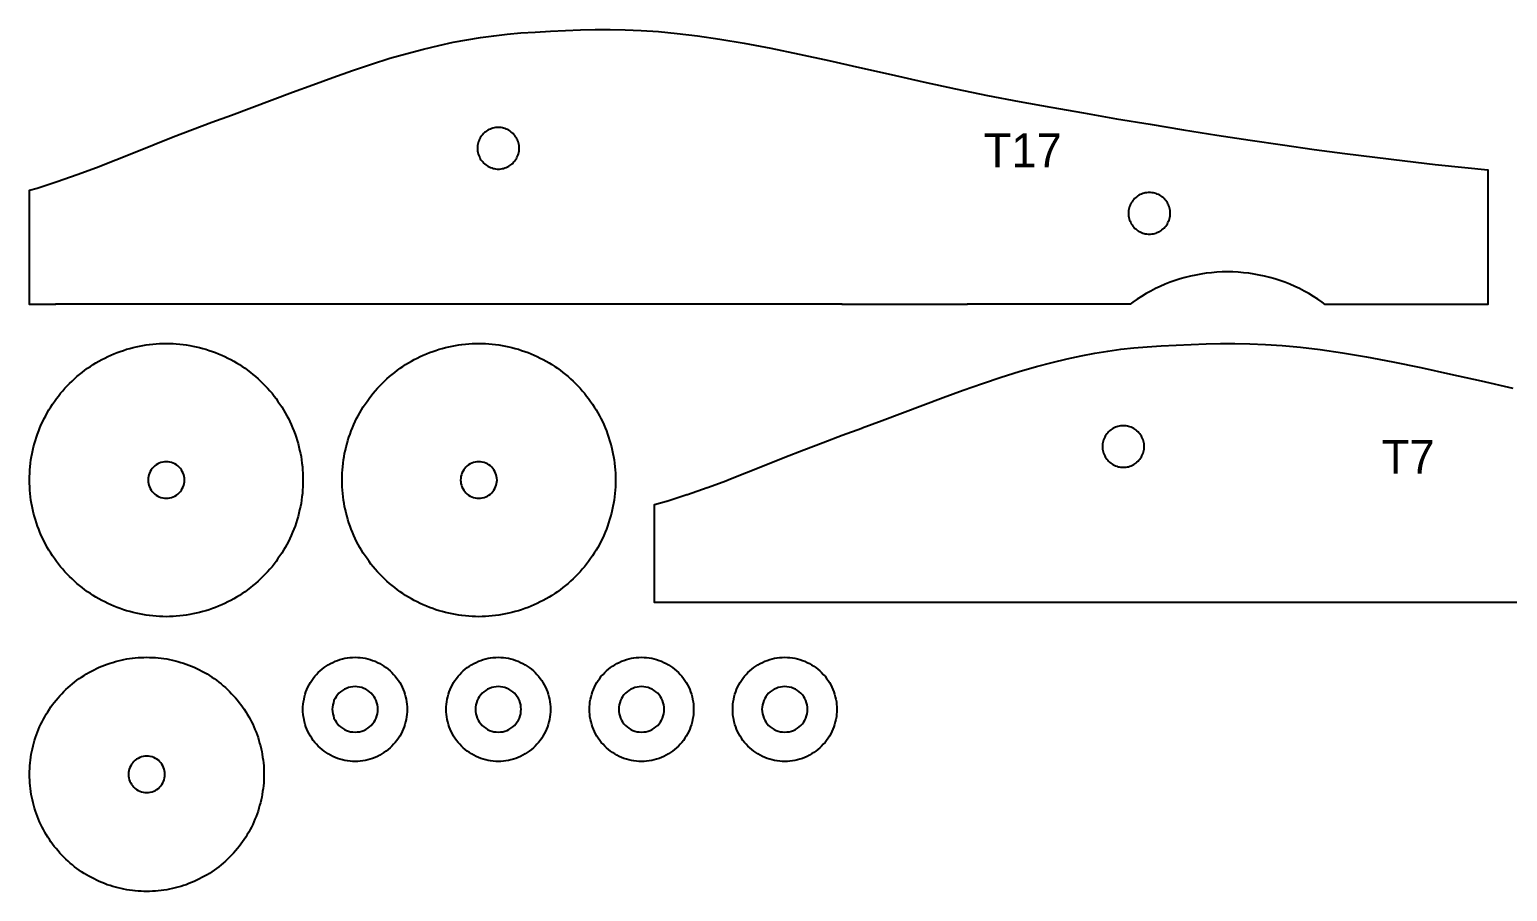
# Model space of a CAD drawing. Header units: metres. Extents: x 6 to 578, y 171 to 394.
# Drawn here: x 236 to 349.5, y 171.9 to 238.2 of the extents above; entities that cross this region are included whole.
import ezdxf

# ---------------------------------------------------------------- set-up
doc = ezdxf.new("R2010")
doc.units = ezdxf.units.M
doc.layers.add('CORTAR', color=1, linetype='Continuous')
doc.layers.add('GRABAR', color=5, linetype='Continuous')

msp = doc.modelspace()

# ---------------------------------------------------------------- linework, layer by layer
at = {"layer": 'CORTAR'}
for points in [[(239.65, 227.05), (241.14, 227.6), (242.62, 228.18), (244.1, 228.77), (245.56, 229.36), (247.03, 229.95), (248.51, 230.52), (250, 231.07), (251.52, 231.63), (253.06, 232.21), (254.63, 232.79), (256.19, 233.38), (257.75, 233.96), (259.29, 234.52), (260.79, 235.06), (262.26, 235.55), (263.66, 235.99), (265, 236.37), (266.25, 236.7), (267.42, 236.98), (268.53, 237.22), (269.59, 237.42), (270.62, 237.59), (271.65, 237.73), (272.68, 237.85), (273.74, 237.94), (274.84, 238.01), (276, 238.07), (277.17, 238.13), (278.31, 238.17), (279.44, 238.2), (280.58, 238.2), (281.75, 238.18), (282.98, 238.13), (284.3, 238.04), (285.73, 237.9), (287.29, 237.72), (289, 237.47), (290.89, 237.16), (292.93, 236.77), (295.1, 236.32), (297.38, 235.82), (299.75, 235.29), (302.18, 234.74), (304.64, 234.19), (307.11, 233.65), (309.57, 233.14), (312, 232.67), (314.44, 232.23), (316.94, 231.79), (319.48, 231.35), (322.05, 230.92), (324.62, 230.5), (327.19, 230.09), (329.73, 229.7), (332.22, 229.33), (334.65, 228.99), (337, 228.67), (339.31, 228.38), (341.63, 228.1), (343.94, 227.83), (346.22, 227.59), (348, 227.41), (348, 217.08), (348, 217.07), (335.5, 217.07), (335.28, 217.24), (334.94, 217.47), (334.6, 217.69), (334.25, 217.9), (333.89, 218.1), (333.53, 218.29), (333.16, 218.46), (332.78, 218.62), (332.4, 218.77), (332.02, 218.91), (331.63, 219.04), (331.24, 219.15), (330.84, 219.25), (330.44, 219.33), (330.04, 219.41), (329.63, 219.47), (329.23, 219.51), (328.82, 219.55), (328.41, 219.57), (328, 219.57), (327.59, 219.57), (327.18, 219.55), (326.77, 219.51), (326.37, 219.47), (325.96, 219.41), (325.56, 219.33), (325.16, 219.25), (324.76, 219.15), (324.37, 219.04), (323.98, 218.91), (323.6, 218.77), (323.22, 218.62), (322.84, 218.46), (322.47, 218.29), (322.11, 218.1), (321.75, 217.9), (321.4, 217.69), (321.06, 217.47), (320.72, 217.24), (320.52, 217.08), (308, 217.08), (308, 217.07), (298.4, 217.07), (298.4, 217.08), (238, 217.08), (238, 217.07), (236, 217.07), (236, 225.86), (236.58, 226.02), (238.13, 226.52), (239.65, 227.05)], [(273.59, 229.28), (273.57, 229.39), (273.55, 229.49), (273.52, 229.59), (273.48, 229.69), (273.43, 229.78), (273.39, 229.87), (273.33, 229.96), (273.27, 230.05), (273.2, 230.13), (273.13, 230.21), (273.05, 230.28), (272.97, 230.34), (272.89, 230.41), (272.8, 230.46), (272.71, 230.51), (272.61, 230.55), (272.51, 230.59), (272.41, 230.62), (272.31, 230.64), (272.21, 230.66), (272.1, 230.67), (272, 230.67), (271.9, 230.67), (271.79, 230.66), (271.69, 230.64), (271.59, 230.62), (271.49, 230.59), (271.39, 230.55), (271.29, 230.51), (271.2, 230.46), (271.11, 230.41), (271.03, 230.34), (270.95, 230.28), (270.87, 230.21), (270.8, 230.13), (270.73, 230.05), (270.67, 229.96), (270.61, 229.87), (270.57, 229.78), (270.52, 229.69), (270.48, 229.59), (270.45, 229.49), (270.43, 229.39), (270.41, 229.28), (270.4, 229.18), (270.4, 229.07), (270.4, 228.97), (270.41, 228.87), (270.43, 228.76), (270.45, 228.66), (270.48, 228.56), (270.52, 228.46), (270.57, 228.37), (270.61, 228.27), (270.67, 228.19), (270.73, 228.1), (270.8, 228.02), (270.87, 227.94), (270.95, 227.87), (271.03, 227.81), (271.11, 227.74), (271.2, 227.69), (271.29, 227.64), (271.39, 227.6), (271.49, 227.56), (271.59, 227.53), (271.69, 227.51), (271.79, 227.49), (271.9, 227.48), (272, 227.47), (272.1, 227.48), (272.21, 227.49), (272.31, 227.51), (272.41, 227.53), (272.51, 227.56), (272.61, 227.6), (272.71, 227.64), (272.8, 227.69), (272.89, 227.74), (272.97, 227.81), (273.05, 227.87), (273.13, 227.94), (273.2, 228.02), (273.27, 228.1), (273.33, 228.19), (273.39, 228.27), (273.43, 228.37), (273.48, 228.46), (273.52, 228.56), (273.55, 228.66), (273.57, 228.76), (273.59, 228.87), (273.6, 228.97), (273.6, 229.07), (273.6, 229.18), (273.59, 229.28)], [(323.6, 224.18), (323.59, 224.28), (323.57, 224.39), (323.55, 224.49), (323.52, 224.59), (323.48, 224.69), (323.43, 224.78), (323.39, 224.87), (323.33, 224.96), (323.27, 225.05), (323.2, 225.13), (323.13, 225.21), (323.05, 225.28), (322.97, 225.34), (322.89, 225.41), (322.8, 225.46), (322.71, 225.51), (322.61, 225.55), (322.51, 225.59), (322.41, 225.62), (322.31, 225.64), (322.21, 225.66), (322.1, 225.67), (322, 225.67), (321.9, 225.67), (321.79, 225.66), (321.69, 225.64), (321.59, 225.62), (321.49, 225.59), (321.39, 225.55), (321.29, 225.51), (321.2, 225.46), (321.11, 225.41), (321.03, 225.34), (320.95, 225.28), (320.87, 225.21), (320.8, 225.13), (320.73, 225.05), (320.67, 224.96), (320.61, 224.87), (320.57, 224.78), (320.52, 224.69), (320.48, 224.59), (320.45, 224.49), (320.43, 224.39), (320.41, 224.28), (320.4, 224.18), (320.4, 224.07), (320.4, 223.97), (320.41, 223.87), (320.43, 223.76), (320.45, 223.66), (320.48, 223.56), (320.52, 223.46), (320.57, 223.37), (320.61, 223.27), (320.67, 223.19), (320.73, 223.1), (320.8, 223.02), (320.87, 222.94), (320.95, 222.87), (321.03, 222.81), (321.11, 222.74), (321.2, 222.69), (321.29, 222.64), (321.39, 222.6), (321.49, 222.56), (321.59, 222.53), (321.69, 222.51), (321.79, 222.49), (321.9, 222.48), (322, 222.47), (322.1, 222.48), (322.21, 222.49), (322.31, 222.51), (322.41, 222.53), (322.51, 222.56), (322.61, 222.6), (322.71, 222.64), (322.8, 222.69), (322.89, 222.74), (322.97, 222.81), (323.05, 222.87), (323.13, 222.94), (323.2, 223.02), (323.27, 223.1), (323.33, 223.19), (323.39, 223.27), (323.43, 223.37), (323.48, 223.46), (323.52, 223.56), (323.55, 223.66), (323.57, 223.76), (323.59, 223.87), (323.6, 223.97), (323.6, 224.07), (323.6, 224.18)], [(257, 203.32), (256.99, 203.06), (256.97, 202.8), (256.95, 202.55), (256.92, 202.29), (256.89, 202.03), (256.85, 201.78), (256.8, 201.53), (256.74, 201.27), (256.69, 201.02), (256.62, 200.77), (256.55, 200.53), (256.47, 200.28), (256.39, 200.04), (256.3, 199.8), (256.2, 199.56), (256.1, 199.32), (255.99, 199.09), (255.88, 198.85), (255.76, 198.63), (255.64, 198.4), (255.51, 198.18), (255.37, 197.96), (255.23, 197.74), (255.08, 197.53), (254.93, 197.32), (254.78, 197.11), (254.62, 196.91), (254.45, 196.72), (254.28, 196.52), (254.1, 196.33), (253.92, 196.15), (253.74, 195.97), (253.55, 195.79), (253.36, 195.62), (253.16, 195.46), (252.96, 195.3), (252.75, 195.14), (252.55, 194.99), (252.33, 194.84), (252.12, 194.7), (251.9, 194.57), (251.68, 194.44), (251.45, 194.31), (251.22, 194.2), (250.99, 194.08), (250.76, 193.98), (250.52, 193.87), (250.28, 193.78), (250.04, 193.69), (249.79, 193.6), (249.55, 193.53), (249.3, 193.46), (249.05, 193.39), (248.8, 193.33), (248.55, 193.28), (248.3, 193.23), (248.04, 193.19), (247.79, 193.15), (247.53, 193.13), (247.27, 193.1), (247.02, 193.09), (246.76, 193.08), (246.5, 193.07), (246.24, 193.08), (245.98, 193.09), (245.73, 193.1), (245.47, 193.13), (245.21, 193.15), (244.96, 193.19), (244.7, 193.23), (244.45, 193.28), (244.2, 193.33), (243.95, 193.39), (243.7, 193.46), (243.45, 193.53), (243.21, 193.6), (242.96, 193.69), (242.72, 193.78), (242.48, 193.87), (242.24, 193.98), (242.01, 194.08), (241.78, 194.2), (241.55, 194.31), (241.32, 194.44), (241.1, 194.57), (240.88, 194.7), (240.67, 194.84), (240.45, 194.99), (240.25, 195.14), (240.04, 195.3), (239.84, 195.46), (239.64, 195.62), (239.45, 195.79), (239.26, 195.97), (239.08, 196.15), (238.9, 196.33), (238.72, 196.52), (238.55, 196.72), (238.38, 196.91), (238.22, 197.11), (238.07, 197.32), (237.92, 197.53), (237.77, 197.74), (237.63, 197.96), (237.49, 198.18), (237.36, 198.4), (237.24, 198.63), (237.12, 198.85), (237.01, 199.09), (236.9, 199.32), (236.8, 199.56), (236.7, 199.8), (236.61, 200.04), (236.53, 200.28), (236.45, 200.53), (236.38, 200.77), (236.31, 201.02), (236.26, 201.27), (236.2, 201.53), (236.15, 201.78), (236.11, 202.03), (236.08, 202.29), (236.05, 202.55), (236.03, 202.8), (236.01, 203.06), (236, 203.32), (236, 203.57), (236, 203.83), (236.01, 204.09), (236.03, 204.35), (236.05, 204.6), (236.08, 204.86), (236.11, 205.12), (236.15, 205.37), (236.2, 205.62), (236.26, 205.88), (236.31, 206.13), (236.38, 206.38), (236.45, 206.62), (236.53, 206.87), (236.61, 207.11), (236.7, 207.35), (236.8, 207.59), (236.9, 207.83), (237.01, 208.06), (237.12, 208.3), (237.24, 208.52), (237.36, 208.75), (237.49, 208.97), (237.63, 209.19), (237.77, 209.41), (237.92, 209.62), (238.07, 209.83), (238.22, 210.03), (238.38, 210.24), (238.55, 210.43), (238.72, 210.63), (238.9, 210.82), (239.08, 211), (239.26, 211.18), (239.45, 211.35), (239.64, 211.53), (239.84, 211.69), (240.04, 211.85), (240.25, 212.01), (240.45, 212.16), (240.67, 212.31), (240.88, 212.45), (241.1, 212.58), (241.32, 212.71), (241.55, 212.84), (241.78, 212.95), (242.01, 213.07), (242.24, 213.17), (242.48, 213.28), (242.72, 213.37), (242.96, 213.46), (243.21, 213.54), (243.45, 213.62), (243.7, 213.69), (243.95, 213.76), (244.2, 213.82), (244.45, 213.87), (244.7, 213.92), (244.96, 213.96), (245.21, 214), (245.47, 214.02), (245.73, 214.05), (245.98, 214.06), (246.24, 214.07), (246.5, 214.07), (246.76, 214.07), (247.02, 214.06), (247.27, 214.05), (247.53, 214.02), (247.79, 214), (248.04, 213.96), (248.3, 213.92), (248.55, 213.87), (248.8, 213.82), (249.05, 213.76), (249.3, 213.69), (249.55, 213.62), (249.79, 213.54), (250.04, 213.46), (250.28, 213.37), (250.52, 213.28), (250.76, 213.17), (250.99, 213.07), (251.22, 212.95), (251.45, 212.84), (251.68, 212.71), (251.9, 212.58), (252.12, 212.45), (252.33, 212.31), (252.55, 212.16), (252.75, 212.01), (252.96, 211.85), (253.16, 211.69), (253.36, 211.53), (253.55, 211.35), (253.74, 211.18), (253.92, 211), (254.1, 210.82), (254.28, 210.63), (254.45, 210.43), (254.62, 210.24), (254.78, 210.03), (254.93, 209.83), (255.08, 209.62), (255.23, 209.41), (255.37, 209.19), (255.51, 208.97), (255.64, 208.75), (255.76, 208.52), (255.88, 208.3), (255.99, 208.06), (256.1, 207.83), (256.2, 207.59), (256.3, 207.35), (256.39, 207.11), (256.47, 206.87), (256.55, 206.62), (256.62, 206.38), (256.69, 206.13), (256.74, 205.88), (256.8, 205.62), (256.85, 205.37), (256.89, 205.12), (256.92, 204.86), (256.95, 204.6), (256.97, 204.35), (256.99, 204.09), (257, 203.83), (257, 203.57), (257, 203.32)], [(281, 203.32), (280.99, 203.06), (280.97, 202.8), (280.95, 202.55), (280.92, 202.29), (280.89, 202.03), (280.85, 201.78), (280.8, 201.53), (280.74, 201.27), (280.69, 201.02), (280.62, 200.77), (280.55, 200.53), (280.47, 200.28), (280.39, 200.04), (280.3, 199.8), (280.2, 199.56), (280.1, 199.32), (279.99, 199.09), (279.88, 198.85), (279.76, 198.63), (279.64, 198.4), (279.51, 198.18), (279.37, 197.96), (279.23, 197.74), (279.08, 197.53), (278.93, 197.32), (278.78, 197.11), (278.62, 196.91), (278.45, 196.72), (278.28, 196.52), (278.1, 196.33), (277.92, 196.15), (277.74, 195.97), (277.55, 195.79), (277.36, 195.62), (277.16, 195.46), (276.96, 195.3), (276.75, 195.14), (276.55, 194.99), (276.33, 194.84), (276.12, 194.7), (275.9, 194.57), (275.68, 194.44), (275.45, 194.31), (275.22, 194.2), (274.99, 194.08), (274.76, 193.98), (274.52, 193.87), (274.28, 193.78), (274.04, 193.69), (273.79, 193.6), (273.55, 193.53), (273.3, 193.46), (273.05, 193.39), (272.8, 193.33), (272.55, 193.28), (272.3, 193.23), (272.04, 193.19), (271.79, 193.15), (271.53, 193.13), (271.27, 193.1), (271.02, 193.09), (270.76, 193.08), (270.5, 193.07), (270.24, 193.08), (269.98, 193.09), (269.73, 193.1), (269.47, 193.13), (269.21, 193.15), (268.96, 193.19), (268.7, 193.23), (268.45, 193.28), (268.2, 193.33), (267.95, 193.39), (267.7, 193.46), (267.45, 193.53), (267.21, 193.6), (266.96, 193.69), (266.72, 193.78), (266.48, 193.87), (266.24, 193.98), (266.01, 194.08), (265.78, 194.2), (265.55, 194.31), (265.32, 194.44), (265.1, 194.57), (264.88, 194.7), (264.67, 194.84), (264.45, 194.99), (264.25, 195.14), (264.04, 195.3), (263.84, 195.46), (263.64, 195.62), (263.45, 195.79), (263.26, 195.97), (263.08, 196.15), (262.9, 196.33), (262.72, 196.52), (262.55, 196.72), (262.38, 196.91), (262.22, 197.11), (262.07, 197.32), (261.92, 197.53), (261.77, 197.74), (261.63, 197.96), (261.49, 198.18), (261.36, 198.4), (261.24, 198.63), (261.12, 198.85), (261.01, 199.09), (260.9, 199.32), (260.8, 199.56), (260.7, 199.8), (260.61, 200.04), (260.53, 200.28), (260.45, 200.53), (260.38, 200.77), (260.31, 201.02), (260.26, 201.27), (260.2, 201.53), (260.15, 201.78), (260.11, 202.03), (260.08, 202.29), (260.05, 202.55), (260.03, 202.8), (260.01, 203.06), (260, 203.32), (260, 203.57), (260, 203.83), (260.01, 204.09), (260.03, 204.35), (260.05, 204.6), (260.08, 204.86), (260.11, 205.12), (260.15, 205.37), (260.2, 205.62), (260.26, 205.88), (260.31, 206.13), (260.38, 206.38), (260.45, 206.62), (260.53, 206.87), (260.61, 207.11), (260.7, 207.35), (260.8, 207.59), (260.9, 207.83), (261.01, 208.06), (261.12, 208.3), (261.24, 208.52), (261.36, 208.75), (261.49, 208.97), (261.63, 209.19), (261.77, 209.41), (261.92, 209.62), (262.07, 209.83), (262.22, 210.03), (262.38, 210.24), (262.55, 210.43), (262.72, 210.63), (262.9, 210.82), (263.08, 211), (263.26, 211.18), (263.45, 211.35), (263.64, 211.53), (263.84, 211.69), (264.04, 211.85), (264.25, 212.01), (264.45, 212.16), (264.67, 212.31), (264.88, 212.45), (265.1, 212.58), (265.32, 212.71), (265.55, 212.84), (265.78, 212.95), (266.01, 213.07), (266.24, 213.17), (266.48, 213.28), (266.72, 213.37), (266.96, 213.46), (267.21, 213.54), (267.45, 213.62), (267.7, 213.69), (267.95, 213.76), (268.2, 213.82), (268.45, 213.87), (268.7, 213.92), (268.96, 213.96), (269.21, 214), (269.47, 214.02), (269.73, 214.05), (269.98, 214.06), (270.24, 214.07), (270.5, 214.07), (270.76, 214.07), (271.02, 214.06), (271.27, 214.05), (271.53, 214.02), (271.79, 214), (272.04, 213.96), (272.3, 213.92), (272.55, 213.87), (272.8, 213.82), (273.05, 213.76), (273.3, 213.69), (273.55, 213.62), (273.79, 213.54), (274.04, 213.46), (274.28, 213.37), (274.52, 213.28), (274.76, 213.17), (274.99, 213.07), (275.22, 212.95), (275.45, 212.84), (275.68, 212.71), (275.9, 212.58), (276.12, 212.45), (276.33, 212.31), (276.55, 212.16), (276.75, 212.01), (276.96, 211.85), (277.16, 211.69), (277.36, 211.53), (277.55, 211.35), (277.74, 211.18), (277.92, 211), (278.1, 210.82), (278.28, 210.63), (278.45, 210.43), (278.62, 210.24), (278.78, 210.03), (278.93, 209.83), (279.08, 209.62), (279.23, 209.41), (279.37, 209.19), (279.51, 208.97), (279.64, 208.75), (279.76, 208.52), (279.88, 208.3), (279.99, 208.06), (280.1, 207.83), (280.2, 207.59), (280.3, 207.35), (280.39, 207.11), (280.47, 206.87), (280.55, 206.62), (280.62, 206.38), (280.69, 206.13), (280.74, 205.88), (280.8, 205.62), (280.85, 205.37), (280.89, 205.12), (280.92, 204.86), (280.95, 204.6), (280.97, 204.35), (280.99, 204.09), (281, 203.83), (281, 203.57), (281, 203.32)], [(321.59, 206.36), (321.57, 206.46), (321.55, 206.56), (321.52, 206.66), (321.48, 206.76), (321.43, 206.86), (321.39, 206.95), (321.33, 207.04), (321.27, 207.12), (321.2, 207.2), (321.13, 207.28), (321.05, 207.35), (320.97, 207.42), (320.89, 207.48), (320.8, 207.53), (320.71, 207.58), (320.61, 207.63), (320.51, 207.66), (320.41, 207.69), (320.31, 207.72), (320.21, 207.73), (320.1, 207.74), (320, 207.75), (319.9, 207.74), (319.79, 207.73), (319.69, 207.72), (319.59, 207.69), (319.49, 207.66), (319.39, 207.63), (319.29, 207.58), (319.2, 207.53), (319.11, 207.48), (319.03, 207.42), (318.95, 207.35), (318.87, 207.28), (318.8, 207.2), (318.73, 207.12), (318.67, 207.04), (318.61, 206.95), (318.57, 206.86), (318.52, 206.76), (318.48, 206.66), (318.45, 206.56), (318.43, 206.46), (318.41, 206.36), (318.4, 206.25), (318.4, 206.15), (318.4, 206.04), (318.41, 205.94), (318.43, 205.84), (318.45, 205.73), (318.48, 205.63), (318.52, 205.54), (318.57, 205.44), (318.61, 205.35), (318.67, 205.26), (318.73, 205.17), (318.8, 205.09), (318.87, 205.02), (318.95, 204.94), (319.03, 204.88), (319.11, 204.82), (319.2, 204.76), (319.29, 204.71), (319.39, 204.67), (319.49, 204.63), (319.59, 204.6), (319.69, 204.58), (319.79, 204.56), (319.9, 204.55), (320, 204.55), (320.1, 204.55), (320.21, 204.56), (320.31, 204.58), (320.41, 204.6), (320.51, 204.63), (320.61, 204.67), (320.71, 204.71), (320.8, 204.76), (320.89, 204.82), (320.97, 204.88), (321.05, 204.94), (321.13, 205.02), (321.2, 205.09), (321.27, 205.17), (321.33, 205.26), (321.39, 205.35), (321.43, 205.44), (321.48, 205.54), (321.52, 205.63), (321.55, 205.73), (321.57, 205.84), (321.59, 205.94), (321.6, 206.04), (321.6, 206.15), (321.6, 206.25), (321.59, 206.36)], [(247.89, 203.71), (247.87, 203.85), (247.84, 203.98), (247.79, 204.11), (247.73, 204.23), (247.66, 204.35), (247.58, 204.46), (247.49, 204.56), (247.39, 204.66), (247.28, 204.74), (247.16, 204.81), (247.04, 204.87), (246.91, 204.91), (246.77, 204.95), (246.64, 204.97), (246.5, 204.97), (246.36, 204.97), (246.23, 204.95), (246.09, 204.91), (245.96, 204.87), (245.84, 204.81), (245.72, 204.74), (245.61, 204.66), (245.51, 204.56), (245.42, 204.46), (245.34, 204.35), (245.27, 204.23), (245.21, 204.11), (245.16, 203.98), (245.13, 203.85), (245.11, 203.71), (245.1, 203.57), (245.11, 203.44), (245.13, 203.3), (245.16, 203.17), (245.21, 203.04), (245.27, 202.91), (245.34, 202.8), (245.42, 202.69), (245.51, 202.58), (245.61, 202.49), (245.72, 202.41), (245.84, 202.34), (245.96, 202.28), (246.09, 202.24), (246.23, 202.2), (246.36, 202.18), (246.5, 202.17), (246.64, 202.18), (246.77, 202.2), (246.91, 202.24), (247.04, 202.28), (247.16, 202.34), (247.28, 202.41), (247.39, 202.49), (247.49, 202.58), (247.58, 202.69), (247.66, 202.8), (247.73, 202.91), (247.79, 203.04), (247.84, 203.17), (247.87, 203.3), (247.89, 203.44), (247.9, 203.57), (247.89, 203.71)], [(271.89, 203.71), (271.87, 203.85), (271.84, 203.98), (271.79, 204.11), (271.73, 204.23), (271.66, 204.35), (271.58, 204.46), (271.49, 204.56), (271.39, 204.66), (271.28, 204.74), (271.16, 204.81), (271.04, 204.87), (270.91, 204.91), (270.77, 204.95), (270.64, 204.97), (270.5, 204.97), (270.36, 204.97), (270.23, 204.95), (270.09, 204.91), (269.96, 204.87), (269.84, 204.81), (269.72, 204.74), (269.61, 204.66), (269.51, 204.56), (269.42, 204.46), (269.34, 204.35), (269.27, 204.23), (269.21, 204.11), (269.16, 203.98), (269.13, 203.85), (269.11, 203.71), (269.1, 203.57), (269.11, 203.44), (269.13, 203.3), (269.16, 203.17), (269.21, 203.04), (269.27, 202.91), (269.34, 202.8), (269.42, 202.69), (269.51, 202.58), (269.61, 202.49), (269.72, 202.41), (269.84, 202.34), (269.96, 202.28), (270.09, 202.24), (270.23, 202.2), (270.36, 202.18), (270.5, 202.17), (270.64, 202.18), (270.77, 202.2), (270.91, 202.24), (271.04, 202.28), (271.16, 202.34), (271.28, 202.41), (271.39, 202.49), (271.49, 202.58), (271.58, 202.69), (271.66, 202.8), (271.73, 202.91), (271.79, 203.04), (271.84, 203.17), (271.87, 203.3), (271.89, 203.44), (271.9, 203.57), (271.89, 203.71)], [(254, 180.73), (253.99, 180.51), (253.98, 180.29), (253.96, 180.07), (253.93, 179.85), (253.9, 179.63), (253.87, 179.41), (253.83, 179.19), (253.78, 178.98), (253.73, 178.76), (253.67, 178.55), (253.61, 178.34), (253.55, 178.12), (253.47, 177.92), (253.4, 177.71), (253.31, 177.5), (253.23, 177.3), (253.14, 177.1), (253.04, 176.9), (252.94, 176.71), (252.83, 176.51), (252.72, 176.32), (252.6, 176.13), (252.48, 175.95), (252.36, 175.77), (252.23, 175.59), (252.1, 175.41), (251.96, 175.24), (251.81, 175.07), (251.67, 174.9), (251.52, 174.74), (251.36, 174.58), (251.21, 174.43), (251.04, 174.28), (250.88, 174.13), (250.71, 173.99), (250.54, 173.85), (250.36, 173.72), (250.18, 173.59), (250, 173.46), (249.81, 173.34), (249.63, 173.23), (249.44, 173.12), (249.24, 173.01), (249.05, 172.91), (248.85, 172.81), (248.65, 172.72), (248.44, 172.63), (248.24, 172.55), (248.03, 172.47), (247.82, 172.4), (247.61, 172.34), (247.4, 172.27), (247.19, 172.22), (246.97, 172.17), (246.76, 172.12), (246.54, 172.08), (246.32, 172.05), (246.1, 172.02), (245.88, 171.99), (245.66, 171.97), (245.44, 171.96), (245.22, 171.95), (245, 171.95), (244.78, 171.95), (244.56, 171.96), (244.34, 171.97), (244.12, 171.99), (243.9, 172.02), (243.68, 172.05), (243.46, 172.08), (243.24, 172.12), (243.03, 172.17), (242.81, 172.22), (242.6, 172.27), (242.39, 172.34), (242.18, 172.4), (241.97, 172.47), (241.76, 172.55), (241.56, 172.63), (241.35, 172.72), (241.15, 172.81), (240.95, 172.91), (240.76, 173.01), (240.56, 173.12), (240.37, 173.23), (240.19, 173.34), (240, 173.46), (239.82, 173.59), (239.64, 173.72), (239.46, 173.85), (239.29, 173.99), (239.12, 174.13), (238.96, 174.28), (238.79, 174.43), (238.64, 174.58), (238.48, 174.74), (238.33, 174.9), (238.19, 175.07), (238.04, 175.24), (237.9, 175.41), (237.77, 175.59), (237.64, 175.77), (237.52, 175.95), (237.4, 176.13), (237.28, 176.32), (237.17, 176.51), (237.06, 176.71), (236.96, 176.9), (236.86, 177.1), (236.77, 177.3), (236.69, 177.5), (236.6, 177.71), (236.53, 177.92), (236.45, 178.12), (236.39, 178.34), (236.33, 178.55), (236.27, 178.76), (236.22, 178.98), (236.17, 179.19), (236.13, 179.41), (236.1, 179.63), (236.07, 179.85), (236.04, 180.07), (236.02, 180.29), (236.01, 180.51), (236, 180.73), (236, 180.95), (236, 181.17), (236.01, 181.39), (236.02, 181.61), (236.04, 181.83), (236.07, 182.05), (236.1, 182.27), (236.13, 182.49), (236.17, 182.7), (236.22, 182.92), (236.27, 183.13), (236.33, 183.35), (236.39, 183.56), (236.45, 183.77), (236.53, 183.98), (236.6, 184.19), (236.69, 184.39), (236.77, 184.59), (236.86, 184.8), (236.96, 184.99), (237.06, 185.19), (237.17, 185.38), (237.28, 185.57), (237.4, 185.76), (237.52, 185.95), (237.64, 186.13), (237.77, 186.31), (237.9, 186.48), (238.04, 186.66), (238.19, 186.83), (238.33, 186.99), (238.48, 187.15), (238.64, 187.31), (238.79, 187.47), (238.96, 187.62), (239.12, 187.76), (239.29, 187.9), (239.46, 188.04), (239.64, 188.18), (239.82, 188.31), (240, 188.43), (240.19, 188.55), (240.37, 188.67), (240.56, 188.78), (240.76, 188.88), (240.95, 188.99), (241.15, 189.08), (241.35, 189.18), (241.56, 189.26), (241.76, 189.34), (241.97, 189.42), (242.18, 189.49), (242.39, 189.56), (242.6, 189.62), (242.81, 189.68), (243.03, 189.73), (243.24, 189.77), (243.46, 189.82), (243.68, 189.85), (243.9, 189.88), (244.12, 189.9), (244.34, 189.92), (244.56, 189.94), (244.78, 189.94), (245, 189.95), (245.22, 189.94), (245.44, 189.94), (245.66, 189.92), (245.88, 189.9), (246.1, 189.88), (246.32, 189.85), (246.54, 189.82), (246.76, 189.77), (246.97, 189.73), (247.19, 189.68), (247.4, 189.62), (247.61, 189.56), (247.82, 189.49), (248.03, 189.42), (248.24, 189.34), (248.44, 189.26), (248.65, 189.18), (248.85, 189.08), (249.05, 188.99), (249.24, 188.88), (249.44, 188.78), (249.63, 188.67), (249.81, 188.55), (250, 188.43), (250.18, 188.31), (250.36, 188.18), (250.54, 188.04), (250.71, 187.9), (250.88, 187.76), (251.04, 187.62), (251.21, 187.47), (251.36, 187.31), (251.52, 187.15), (251.67, 186.99), (251.81, 186.83), (251.96, 186.66), (252.1, 186.48), (252.23, 186.31), (252.36, 186.13), (252.48, 185.95), (252.6, 185.76), (252.72, 185.57), (252.83, 185.38), (252.94, 185.19), (253.04, 184.99), (253.14, 184.8), (253.23, 184.59), (253.31, 184.39), (253.4, 184.19), (253.47, 183.98), (253.55, 183.77), (253.61, 183.56), (253.67, 183.35), (253.73, 183.13), (253.78, 182.92), (253.83, 182.7), (253.87, 182.49), (253.9, 182.27), (253.93, 182.05), (253.96, 181.83), (253.98, 181.61), (253.99, 181.39), (254, 181.17), (254, 180.95), (254, 180.73)], [(265, 185.75), (264.98, 185.56), (264.96, 185.36), (264.92, 185.17), (264.88, 184.98), (264.83, 184.79), (264.77, 184.6), (264.7, 184.42), (264.62, 184.24), (264.53, 184.06), (264.43, 183.89), (264.33, 183.73), (264.21, 183.56), (264.09, 183.41), (263.96, 183.26), (263.83, 183.12), (263.69, 182.98), (263.54, 182.86), (263.38, 182.73), (263.22, 182.62), (263.06, 182.52), (262.89, 182.42), (262.71, 182.33), (262.53, 182.25), (262.35, 182.18), (262.16, 182.12), (261.97, 182.07), (261.78, 182.02), (261.59, 181.99), (261.39, 181.97), (261.2, 181.95), (261, 181.95), (260.8, 181.95), (260.61, 181.97), (260.41, 181.99), (260.22, 182.02), (260.03, 182.07), (259.84, 182.12), (259.65, 182.18), (259.47, 182.25), (259.29, 182.33), (259.11, 182.42), (258.94, 182.52), (258.78, 182.62), (258.62, 182.73), (258.46, 182.86), (258.31, 182.98), (258.17, 183.12), (258.04, 183.26), (257.91, 183.41), (257.79, 183.56), (257.67, 183.73), (257.57, 183.89), (257.47, 184.06), (257.38, 184.24), (257.3, 184.42), (257.23, 184.6), (257.17, 184.79), (257.12, 184.98), (257.08, 185.17), (257.04, 185.36), (257.02, 185.56), (257, 185.75), (257, 185.95), (257, 186.14), (257.02, 186.34), (257.04, 186.53), (257.08, 186.73), (257.12, 186.92), (257.17, 187.11), (257.23, 187.3), (257.3, 187.48), (257.38, 187.66), (257.47, 187.83), (257.57, 188), (257.67, 188.17), (257.79, 188.33), (257.91, 188.49), (258.04, 188.63), (258.17, 188.78), (258.31, 188.91), (258.46, 189.04), (258.62, 189.16), (258.78, 189.27), (258.94, 189.38), (259.11, 189.48), (259.29, 189.56), (259.47, 189.64), (259.65, 189.71), (259.84, 189.78), (260.03, 189.83), (260.22, 189.87), (260.41, 189.9), (260.61, 189.93), (260.8, 189.94), (261, 189.95), (261.2, 189.94), (261.39, 189.93), (261.59, 189.9), (261.78, 189.87), (261.97, 189.83), (262.16, 189.78), (262.35, 189.71), (262.53, 189.64), (262.71, 189.56), (262.89, 189.48), (263.06, 189.38), (263.22, 189.27), (263.38, 189.16), (263.54, 189.04), (263.69, 188.91), (263.83, 188.78), (263.96, 188.63), (264.09, 188.49), (264.21, 188.33), (264.33, 188.17), (264.43, 188), (264.53, 187.83), (264.62, 187.66), (264.7, 187.48), (264.77, 187.3), (264.83, 187.11), (264.88, 186.92), (264.92, 186.73), (264.96, 186.53), (264.98, 186.34), (265, 186.14), (265, 185.95), (265, 185.75)], [(276, 185.75), (275.98, 185.56), (275.96, 185.36), (275.92, 185.17), (275.88, 184.98), (275.83, 184.79), (275.77, 184.6), (275.7, 184.42), (275.62, 184.24), (275.53, 184.06), (275.43, 183.89), (275.33, 183.73), (275.21, 183.56), (275.09, 183.41), (274.96, 183.26), (274.83, 183.12), (274.69, 182.98), (274.54, 182.86), (274.38, 182.73), (274.22, 182.62), (274.06, 182.52), (273.89, 182.42), (273.71, 182.33), (273.53, 182.25), (273.35, 182.18), (273.16, 182.12), (272.97, 182.07), (272.78, 182.02), (272.59, 181.99), (272.39, 181.97), (272.2, 181.95), (272, 181.95), (271.8, 181.95), (271.61, 181.97), (271.41, 181.99), (271.22, 182.02), (271.03, 182.07), (270.84, 182.12), (270.65, 182.18), (270.47, 182.25), (270.29, 182.33), (270.11, 182.42), (269.94, 182.52), (269.78, 182.62), (269.62, 182.73), (269.46, 182.86), (269.31, 182.98), (269.17, 183.12), (269.04, 183.26), (268.91, 183.41), (268.79, 183.56), (268.67, 183.73), (268.57, 183.89), (268.47, 184.06), (268.38, 184.24), (268.3, 184.42), (268.23, 184.6), (268.17, 184.79), (268.12, 184.98), (268.08, 185.17), (268.04, 185.36), (268.02, 185.56), (268, 185.75), (268, 185.95), (268, 186.14), (268.02, 186.34), (268.04, 186.53), (268.08, 186.73), (268.12, 186.92), (268.17, 187.11), (268.23, 187.3), (268.3, 187.48), (268.38, 187.66), (268.47, 187.83), (268.57, 188), (268.67, 188.17), (268.79, 188.33), (268.91, 188.49), (269.04, 188.63), (269.17, 188.78), (269.31, 188.91), (269.46, 189.04), (269.62, 189.16), (269.78, 189.27), (269.94, 189.38), (270.11, 189.48), (270.29, 189.56), (270.47, 189.64), (270.65, 189.71), (270.84, 189.78), (271.03, 189.83), (271.22, 189.87), (271.41, 189.9), (271.61, 189.93), (271.8, 189.94), (272, 189.95), (272.2, 189.94), (272.39, 189.93), (272.59, 189.9), (272.78, 189.87), (272.97, 189.83), (273.16, 189.78), (273.35, 189.71), (273.53, 189.64), (273.71, 189.56), (273.89, 189.48), (274.06, 189.38), (274.22, 189.27), (274.38, 189.16), (274.54, 189.04), (274.69, 188.91), (274.83, 188.78), (274.96, 188.63), (275.09, 188.49), (275.21, 188.33), (275.33, 188.17), (275.43, 188), (275.53, 187.83), (275.62, 187.66), (275.7, 187.48), (275.77, 187.3), (275.83, 187.11), (275.88, 186.92), (275.92, 186.73), (275.96, 186.53), (275.98, 186.34), (276, 186.14), (276, 185.95), (276, 185.75)], [(287, 185.75), (286.98, 185.56), (286.96, 185.36), (286.92, 185.17), (286.88, 184.98), (286.83, 184.79), (286.77, 184.6), (286.7, 184.42), (286.62, 184.24), (286.53, 184.06), (286.43, 183.89), (286.33, 183.73), (286.21, 183.56), (286.09, 183.41), (285.96, 183.26), (285.83, 183.12), (285.69, 182.98), (285.54, 182.86), (285.38, 182.73), (285.22, 182.62), (285.06, 182.52), (284.89, 182.42), (284.71, 182.33), (284.53, 182.25), (284.35, 182.18), (284.16, 182.12), (283.97, 182.07), (283.78, 182.02), (283.59, 181.99), (283.39, 181.97), (283.2, 181.95), (283, 181.95), (282.8, 181.95), (282.61, 181.97), (282.41, 181.99), (282.22, 182.02), (282.03, 182.07), (281.84, 182.12), (281.65, 182.18), (281.47, 182.25), (281.29, 182.33), (281.11, 182.42), (280.94, 182.52), (280.78, 182.62), (280.62, 182.73), (280.46, 182.86), (280.31, 182.98), (280.17, 183.12), (280.04, 183.26), (279.91, 183.41), (279.79, 183.56), (279.67, 183.73), (279.57, 183.89), (279.47, 184.06), (279.38, 184.24), (279.3, 184.42), (279.23, 184.6), (279.17, 184.79), (279.12, 184.98), (279.08, 185.17), (279.04, 185.36), (279.02, 185.56), (279, 185.75), (279, 185.95), (279, 186.14), (279.02, 186.34), (279.04, 186.53), (279.08, 186.73), (279.12, 186.92), (279.17, 187.11), (279.23, 187.3), (279.3, 187.48), (279.38, 187.66), (279.47, 187.83), (279.57, 188), (279.67, 188.17), (279.79, 188.33), (279.91, 188.49), (280.04, 188.63), (280.17, 188.78), (280.31, 188.91), (280.46, 189.04), (280.62, 189.16), (280.78, 189.27), (280.94, 189.38), (281.11, 189.48), (281.29, 189.56), (281.47, 189.64), (281.65, 189.71), (281.84, 189.78), (282.03, 189.83), (282.22, 189.87), (282.41, 189.9), (282.61, 189.93), (282.8, 189.94), (283, 189.95), (283.2, 189.94), (283.39, 189.93), (283.59, 189.9), (283.78, 189.87), (283.97, 189.83), (284.16, 189.78), (284.35, 189.71), (284.53, 189.64), (284.71, 189.56), (284.89, 189.48), (285.06, 189.38), (285.22, 189.27), (285.38, 189.16), (285.54, 189.04), (285.69, 188.91), (285.83, 188.78), (285.96, 188.63), (286.09, 188.49), (286.21, 188.33), (286.33, 188.17), (286.43, 188), (286.53, 187.83), (286.62, 187.66), (286.7, 187.48), (286.77, 187.3), (286.83, 187.11), (286.88, 186.92), (286.92, 186.73), (286.96, 186.53), (286.98, 186.34), (287, 186.14), (287, 185.95), (287, 185.75)], [(298, 185.75), (297.98, 185.56), (297.96, 185.36), (297.92, 185.17), (297.88, 184.98), (297.83, 184.79), (297.77, 184.6), (297.7, 184.42), (297.62, 184.24), (297.53, 184.06), (297.43, 183.89), (297.33, 183.73), (297.21, 183.56), (297.09, 183.41), (296.96, 183.26), (296.83, 183.12), (296.69, 182.98), (296.54, 182.86), (296.38, 182.73), (296.22, 182.62), (296.06, 182.52), (295.89, 182.42), (295.71, 182.33), (295.53, 182.25), (295.35, 182.18), (295.16, 182.12), (294.97, 182.07), (294.78, 182.02), (294.59, 181.99), (294.39, 181.97), (294.2, 181.95), (294, 181.95), (293.8, 181.95), (293.61, 181.97), (293.41, 181.99), (293.22, 182.02), (293.03, 182.07), (292.84, 182.12), (292.65, 182.18), (292.47, 182.25), (292.29, 182.33), (292.11, 182.42), (291.94, 182.52), (291.78, 182.62), (291.62, 182.73), (291.46, 182.86), (291.31, 182.98), (291.17, 183.12), (291.04, 183.26), (290.91, 183.41), (290.79, 183.56), (290.67, 183.73), (290.57, 183.89), (290.47, 184.06), (290.38, 184.24), (290.3, 184.42), (290.23, 184.6), (290.17, 184.79), (290.12, 184.98), (290.08, 185.17), (290.04, 185.36), (290.02, 185.56), (290, 185.75), (290, 185.95), (290, 186.14), (290.02, 186.34), (290.04, 186.53), (290.08, 186.73), (290.12, 186.92), (290.17, 187.11), (290.23, 187.3), (290.3, 187.48), (290.38, 187.66), (290.47, 187.83), (290.57, 188), (290.67, 188.17), (290.79, 188.33), (290.91, 188.49), (291.04, 188.63), (291.17, 188.78), (291.31, 188.91), (291.46, 189.04), (291.62, 189.16), (291.78, 189.27), (291.94, 189.38), (292.11, 189.48), (292.29, 189.56), (292.47, 189.64), (292.65, 189.71), (292.84, 189.78), (293.03, 189.83), (293.22, 189.87), (293.41, 189.9), (293.61, 189.93), (293.8, 189.94), (294, 189.95), (294.2, 189.94), (294.39, 189.93), (294.59, 189.9), (294.78, 189.87), (294.97, 189.83), (295.16, 189.78), (295.35, 189.71), (295.53, 189.64), (295.71, 189.56), (295.89, 189.48), (296.06, 189.38), (296.22, 189.27), (296.38, 189.16), (296.54, 189.04), (296.69, 188.91), (296.83, 188.78), (296.96, 188.63), (297.09, 188.49), (297.21, 188.33), (297.33, 188.17), (297.43, 188), (297.53, 187.83), (297.62, 187.66), (297.7, 187.48), (297.77, 187.3), (297.83, 187.11), (297.88, 186.92), (297.92, 186.73), (297.96, 186.53), (297.98, 186.34), (298, 186.14), (298, 185.95), (298, 185.75)], [(262.74, 186.12), (262.72, 186.29), (262.67, 186.46), (262.62, 186.62), (262.54, 186.77), (262.46, 186.92), (262.35, 187.06), (262.24, 187.19), (262.11, 187.3), (261.97, 187.4), (261.82, 187.49), (261.67, 187.56), (261.51, 187.62), (261.34, 187.66), (261.17, 187.69), (261, 187.7), (260.83, 187.69), (260.66, 187.66), (260.49, 187.62), (260.33, 187.56), (260.18, 187.49), (260.03, 187.4), (259.89, 187.3), (259.76, 187.19), (259.65, 187.06), (259.54, 186.92), (259.46, 186.77), (259.38, 186.62), (259.33, 186.46), (259.28, 186.29), (259.26, 186.12), (259.25, 185.95), (259.26, 185.78), (259.28, 185.61), (259.33, 185.44), (259.38, 185.28), (259.46, 185.12), (259.54, 184.98), (259.65, 184.84), (259.76, 184.71), (259.89, 184.59), (260.03, 184.49), (260.18, 184.4), (260.33, 184.33), (260.49, 184.27), (260.66, 184.23), (260.83, 184.21), (261, 184.2), (261.17, 184.21), (261.34, 184.23), (261.51, 184.27), (261.67, 184.33), (261.82, 184.4), (261.97, 184.49), (262.11, 184.59), (262.24, 184.71), (262.35, 184.84), (262.46, 184.98), (262.54, 185.12), (262.62, 185.28), (262.67, 185.44), (262.72, 185.61), (262.74, 185.78), (262.75, 185.95), (262.74, 186.12)], [(273.74, 186.12), (273.72, 186.29), (273.67, 186.46), (273.62, 186.62), (273.54, 186.77), (273.46, 186.92), (273.35, 187.06), (273.24, 187.19), (273.11, 187.3), (272.97, 187.4), (272.82, 187.49), (272.67, 187.56), (272.51, 187.62), (272.34, 187.66), (272.17, 187.69), (272, 187.7), (271.83, 187.69), (271.66, 187.66), (271.49, 187.62), (271.33, 187.56), (271.18, 187.49), (271.03, 187.4), (270.89, 187.3), (270.76, 187.19), (270.65, 187.06), (270.54, 186.92), (270.46, 186.77), (270.38, 186.62), (270.33, 186.46), (270.28, 186.29), (270.26, 186.12), (270.25, 185.95), (270.26, 185.78), (270.28, 185.61), (270.33, 185.44), (270.38, 185.28), (270.46, 185.12), (270.54, 184.98), (270.65, 184.84), (270.76, 184.71), (270.89, 184.59), (271.03, 184.49), (271.18, 184.4), (271.33, 184.33), (271.49, 184.27), (271.66, 184.23), (271.83, 184.21), (272, 184.2), (272.17, 184.21), (272.34, 184.23), (272.51, 184.27), (272.67, 184.33), (272.82, 184.4), (272.97, 184.49), (273.11, 184.59), (273.24, 184.71), (273.35, 184.84), (273.46, 184.98), (273.54, 185.12), (273.62, 185.28), (273.67, 185.44), (273.72, 185.61), (273.74, 185.78), (273.75, 185.95), (273.74, 186.12)], [(284.74, 186.12), (284.72, 186.29), (284.67, 186.46), (284.62, 186.62), (284.54, 186.77), (284.46, 186.92), (284.35, 187.06), (284.24, 187.19), (284.11, 187.3), (283.97, 187.4), (283.82, 187.49), (283.67, 187.56), (283.51, 187.62), (283.34, 187.66), (283.17, 187.69), (283, 187.7), (282.83, 187.69), (282.66, 187.66), (282.49, 187.62), (282.33, 187.56), (282.18, 187.49), (282.03, 187.4), (281.89, 187.3), (281.76, 187.19), (281.65, 187.06), (281.54, 186.92), (281.46, 186.77), (281.38, 186.62), (281.33, 186.46), (281.28, 186.29), (281.26, 186.12), (281.25, 185.95), (281.26, 185.78), (281.28, 185.61), (281.33, 185.44), (281.38, 185.28), (281.46, 185.12), (281.54, 184.98), (281.65, 184.84), (281.76, 184.71), (281.89, 184.59), (282.03, 184.49), (282.18, 184.4), (282.33, 184.33), (282.49, 184.27), (282.66, 184.23), (282.83, 184.21), (283, 184.2), (283.17, 184.21), (283.34, 184.23), (283.51, 184.27), (283.67, 184.33), (283.82, 184.4), (283.97, 184.49), (284.11, 184.59), (284.24, 184.71), (284.35, 184.84), (284.46, 184.98), (284.54, 185.12), (284.62, 185.28), (284.67, 185.44), (284.72, 185.61), (284.74, 185.78), (284.75, 185.95), (284.74, 186.12)], [(295.74, 186.12), (295.72, 186.29), (295.67, 186.46), (295.62, 186.62), (295.54, 186.77), (295.46, 186.92), (295.35, 187.06), (295.24, 187.19), (295.11, 187.3), (294.97, 187.4), (294.82, 187.49), (294.67, 187.56), (294.51, 187.62), (294.34, 187.66), (294.17, 187.69), (294, 187.7), (293.83, 187.69), (293.66, 187.66), (293.49, 187.62), (293.33, 187.56), (293.18, 187.49), (293.03, 187.4), (292.89, 187.3), (292.76, 187.19), (292.65, 187.06), (292.54, 186.92), (292.46, 186.77), (292.38, 186.62), (292.33, 186.46), (292.28, 186.29), (292.26, 186.12), (292.25, 185.95), (292.26, 185.78), (292.28, 185.61), (292.33, 185.44), (292.38, 185.28), (292.46, 185.12), (292.54, 184.98), (292.65, 184.84), (292.76, 184.71), (292.89, 184.59), (293.03, 184.49), (293.18, 184.4), (293.33, 184.33), (293.49, 184.27), (293.66, 184.23), (293.83, 184.21), (294, 184.2), (294.17, 184.21), (294.34, 184.23), (294.51, 184.27), (294.67, 184.33), (294.82, 184.4), (294.97, 184.49), (295.11, 184.59), (295.24, 184.71), (295.35, 184.84), (295.46, 184.98), (295.54, 185.12), (295.62, 185.28), (295.67, 185.44), (295.72, 185.61), (295.74, 185.78), (295.75, 185.95), (295.74, 186.12)], [(246.39, 181.08), (246.37, 181.22), (246.34, 181.35), (246.29, 181.48), (246.23, 181.61), (246.16, 181.73), (246.08, 181.84), (245.99, 181.94), (245.89, 182.03), (245.78, 182.11), (245.66, 182.18), (245.54, 182.24), (245.41, 182.29), (245.27, 182.32), (245.14, 182.34), (245, 182.35), (244.86, 182.34), (244.73, 182.32), (244.59, 182.29), (244.46, 182.24), (244.34, 182.18), (244.22, 182.11), (244.11, 182.03), (244.01, 181.94), (243.92, 181.84), (243.84, 181.73), (243.77, 181.61), (243.71, 181.48), (243.66, 181.35), (243.63, 181.22), (243.61, 181.08), (243.6, 180.95), (243.61, 180.81), (243.63, 180.67), (243.66, 180.54), (243.71, 180.41), (243.77, 180.29), (243.84, 180.17), (243.92, 180.06), (244.01, 179.96), (244.11, 179.87), (244.22, 179.78), (244.34, 179.71), (244.46, 179.65), (244.59, 179.61), (244.73, 179.57), (244.86, 179.55), (245, 179.55), (245.14, 179.55), (245.27, 179.57), (245.41, 179.61), (245.54, 179.65), (245.66, 179.71), (245.78, 179.78), (245.89, 179.87), (245.99, 179.96), (246.08, 180.06), (246.16, 180.17), (246.23, 180.29), (246.29, 180.41), (246.34, 180.54), (246.37, 180.67), (246.39, 180.81), (246.4, 180.95), (246.39, 181.08)]]:
    msp.add_lwpolyline(points, close=True, dxfattribs=at)
msp.add_lwpolyline([(366.4, 194.16), (346.4, 194.16), (346, 194.16), (286, 194.16), (286, 194.15), (284, 194.15), (284, 201.68), (284.91, 201.94), (284.95, 201.95), (286.49, 202.45), (286.49, 202.45), (286.52, 202.46), (288.04, 202.99), (288.07, 203), (289.56, 203.55), (289.58, 203.56), (291.06, 204.14), (291.07, 204.14), (292.54, 204.73), (292.54, 204.73), (294.01, 205.32), (295.47, 205.9), (296.94, 206.47), (298.41, 207.02), (299.93, 207.57), (299.94, 207.58), (301.48, 208.15), (301.49, 208.16), (303.05, 208.74), (304.61, 209.33), (306.17, 209.91), (307.69, 210.47), (309.19, 210.99), (310.63, 211.48), (312.01, 211.92), (313.32, 212.29), (314.54, 212.61), (315.69, 212.88), (316.77, 213.12), (317.8, 213.32), (318.8, 213.48), (319.8, 213.62), (320.8, 213.73), (321.83, 213.82), (322.91, 213.89), (324.06, 213.95), (325.22, 214), (326.35, 214.04), (327.46, 214.07), (328.57, 214.07), (329.71, 214.05), (330.92, 214), (332.2, 213.91), (333.6, 213.78), (335.13, 213.6), (336.82, 213.36), (338.67, 213.05), (340.69, 212.67), (342.85, 212.22), (345.12, 211.72), (347.49, 211.19), (349.91, 210.64)], dxfattribs=at)

# ---------------------------------------------------------------- texts
at = {"layer": 'GRABAR'}
for s, p in [('T17', (309.28, 227.62)), ('T7', (339.85, 204.06))]:
    msp.add_text(s, height=2.6, dxfattribs=at).set_placement(p)

doc.saveas('drawing.dxf')
